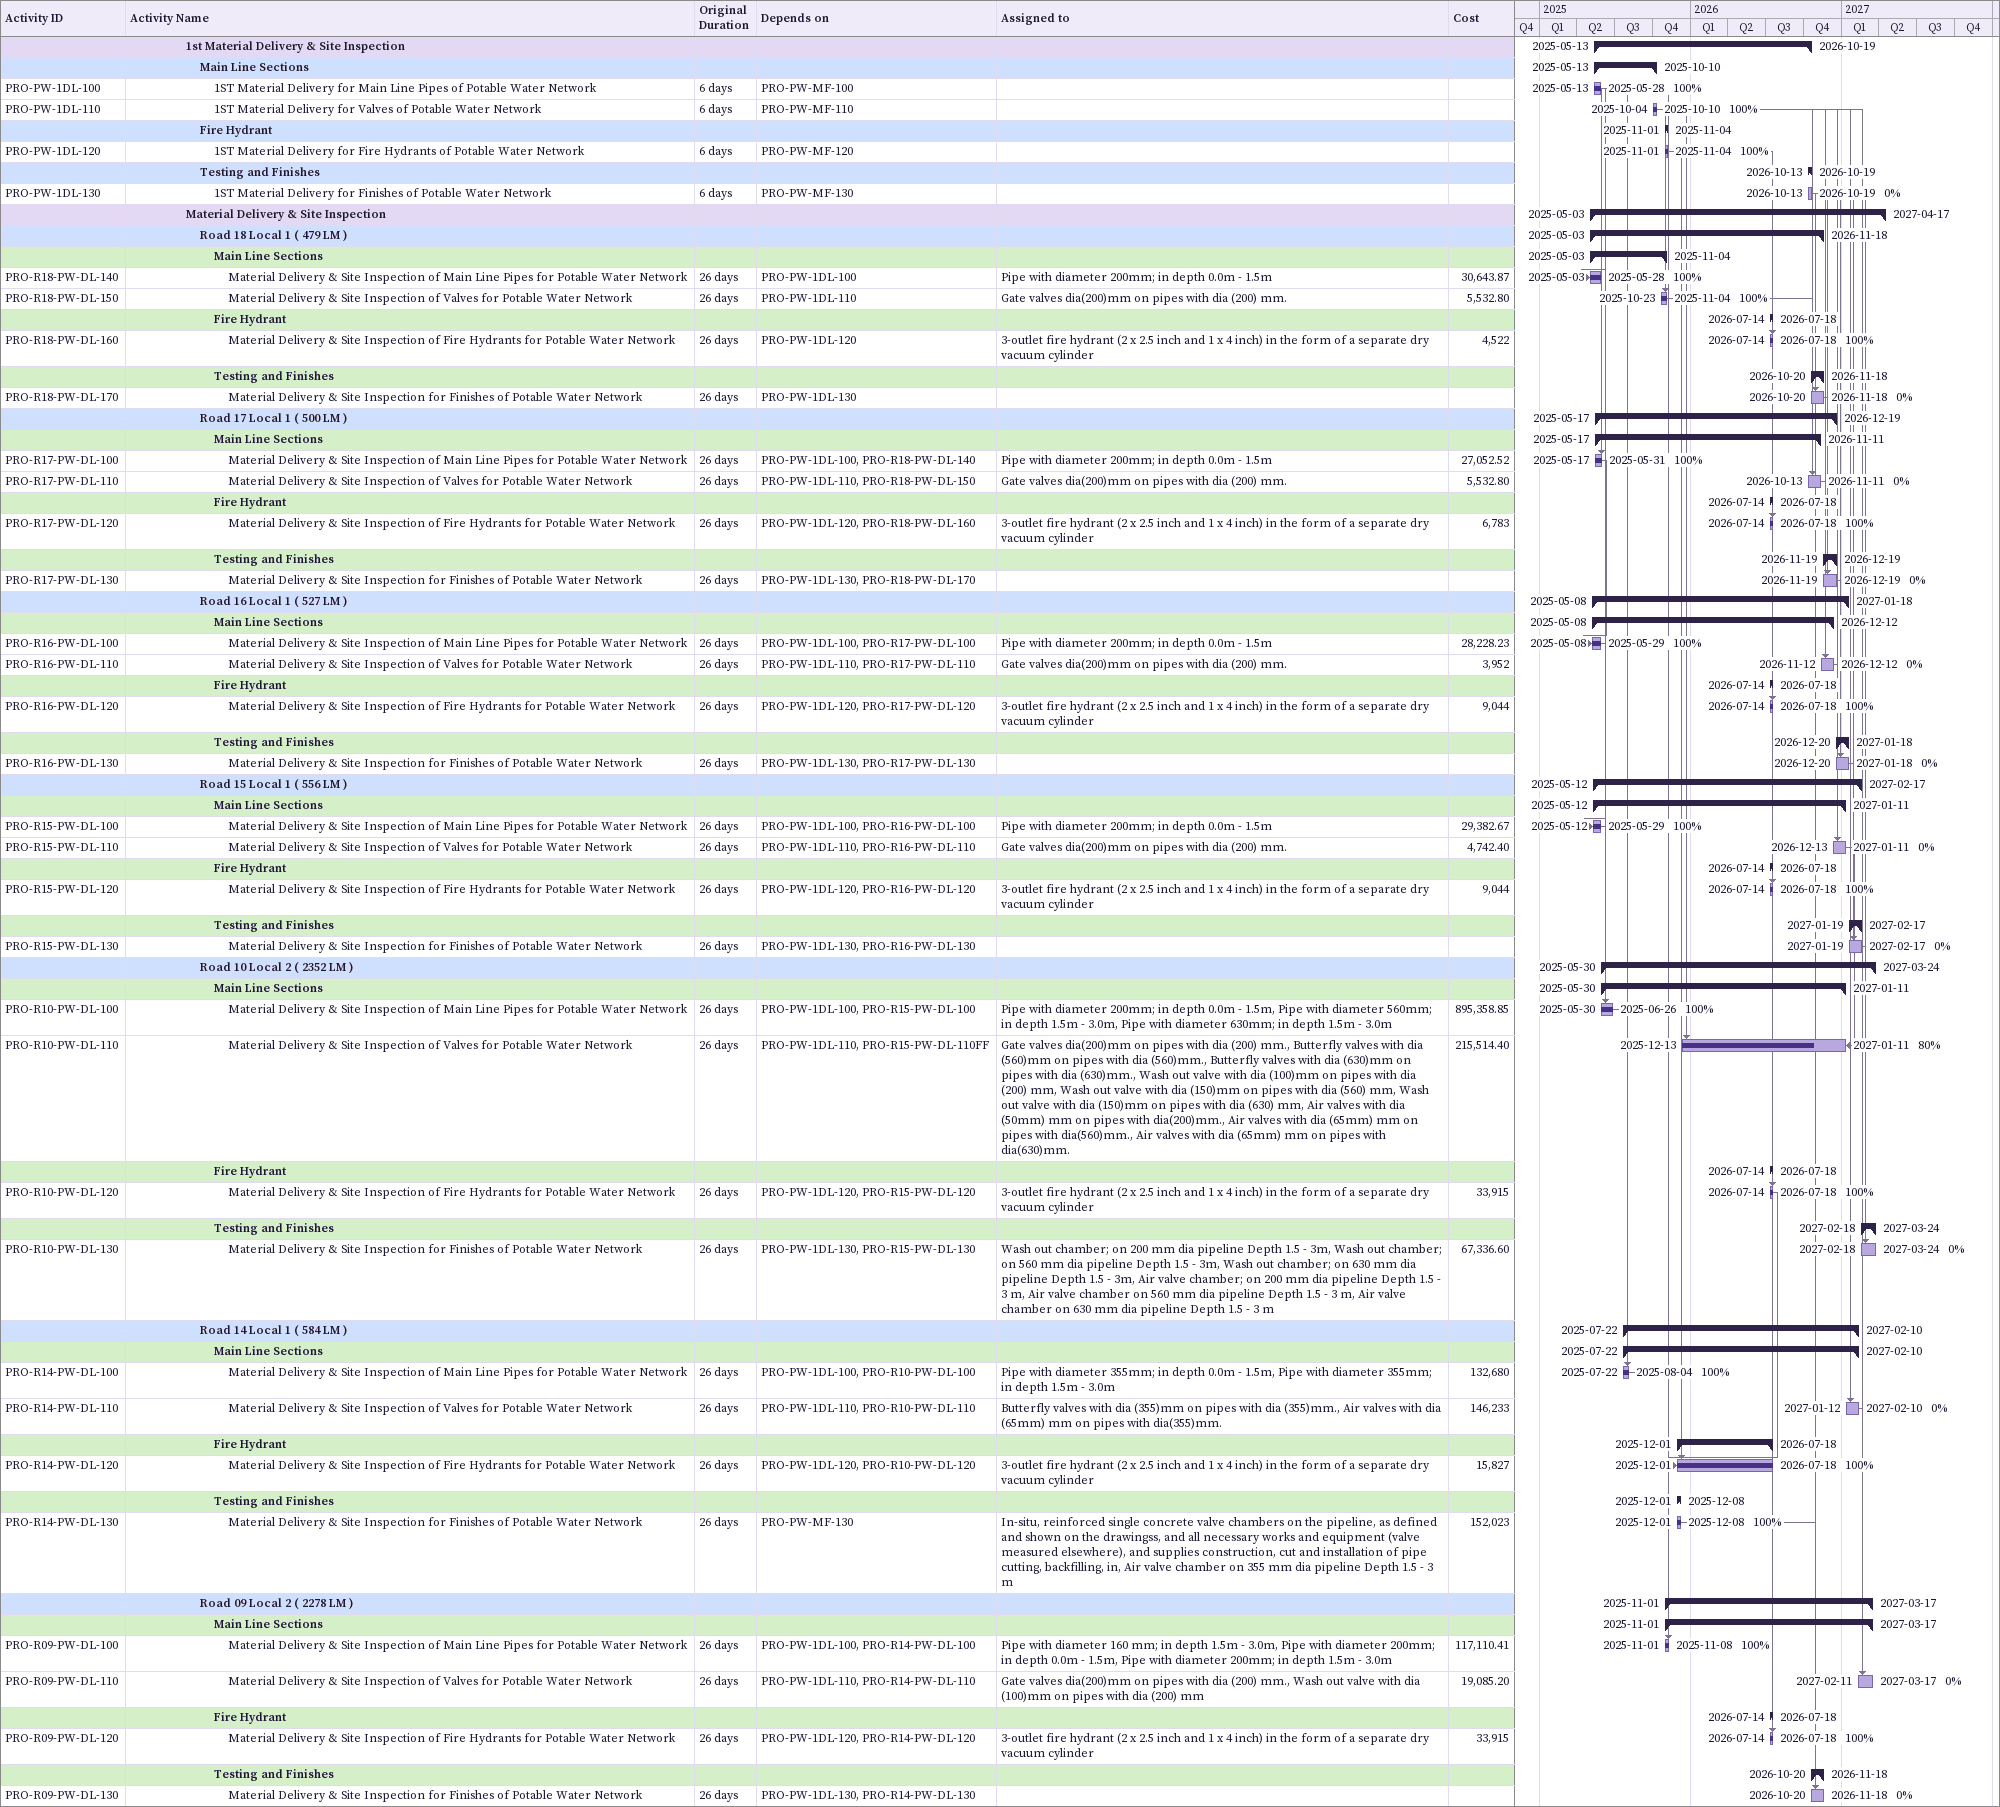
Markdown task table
| ID | Level | Task | Original duration | Start | Finish | Predecessors | Resources | % complete | Cost |
|---|---|---|---|---|---|---|---|---|---|
|  | 5 | **1st Material Delivery & Site Inspection** |  | 2025-05-13 | 2026-10-19 |  |  |  |  |
|  | 6 | **Main Line Sections** |  | 2025-05-13 | 2025-10-10 |  |  |  |  |
| PRO-PW-1DL-100 | 7 | 1ST Material Delivery for Main Line Pipes of Potable Water Network | 6d | 2025-05-13 | 2025-05-28 | PRO-PW-MF-100 |  | 100 |  |
| PRO-PW-1DL-110 | 7 | 1ST Material Delivery for Valves of Potable Water Network | 6d | 2025-10-04 | 2025-10-10 | PRO-PW-MF-110 |  | 100 |  |
|  | 6 | **Fire Hydrant** |  | 2025-11-01 | 2025-11-04 |  |  |  |  |
| PRO-PW-1DL-120 | 7 | 1ST Material Delivery for Fire Hydrants of Potable Water Network | 6d | 2025-11-01 | 2025-11-04 | PRO-PW-MF-120 |  | 100 |  |
|  | 6 | **Testing and Finishes** |  | 2026-10-13 | 2026-10-19 |  |  |  |  |
| PRO-PW-1DL-130 | 7 | 1ST Material Delivery for Finishes of Potable Water Network | 6d | 2026-10-13 | 2026-10-19 | PRO-PW-MF-130 |  | 0 |  |
|  | 5 | **Material Delivery & Site Inspection** |  | 2025-05-03 | 2027-04-17 |  |  |  |  |
|  | 6 | **Road 18 Local 1 ( 479 LM )** |  | 2025-05-03 | 2026-11-18 |  |  |  |  |
|  | 7 | **Main Line Sections** |  | 2025-05-03 | 2025-11-04 |  |  |  |  |
| PRO-R18-PW-DL-140 | 8 | Material Delivery & Site Inspection of Main Line Pipes for Potable Water Network | 26d | 2025-05-03 | 2025-05-28 | PRO-PW-1DL-100 | Pipe with diameter 200mm; in depth 0.0m - 1.5m | 100 | 30643.87 |
| PRO-R18-PW-DL-150 | 8 | Material Delivery & Site Inspection of Valves for Potable Water Network | 26d | 2025-10-23 | 2025-11-04 | PRO-PW-1DL-110 | Gate valves dia(200)mm on pipes with dia (200) mm. | 100 | 5532.80 |
|  | 7 | **Fire Hydrant** |  | 2026-07-14 | 2026-07-18 |  |  |  |  |
| PRO-R18-PW-DL-160 | 8 | Material Delivery & Site Inspection of Fire Hydrants for Potable Water Network | 26d | 2026-07-14 | 2026-07-18 | PRO-PW-1DL-120 | 3-outlet fire hydrant (2 x 2.5 inch and 1 x 4 inch) in the form of a separate dry vacuum cylinder | 100 | 4522 |
|  | 7 | **Testing and Finishes** |  | 2026-10-20 | 2026-11-18 |  |  |  |  |
| PRO-R18-PW-DL-170 | 8 | Material Delivery & Site Inspection for Finishes of Potable Water Network | 26d | 2026-10-20 | 2026-11-18 | PRO-PW-1DL-130 |  | 0 |  |
|  | 6 | **Road 17 Local 1 ( 500 LM )** |  | 2025-05-17 | 2026-12-19 |  |  |  |  |
|  | 7 | **Main Line Sections** |  | 2025-05-17 | 2026-11-11 |  |  |  |  |
| PRO-R17-PW-DL-100 | 8 | Material Delivery & Site Inspection of Main Line Pipes for Potable Water Network | 26d | 2025-05-17 | 2025-05-31 | PRO-PW-1DL-100, PRO-R18-PW-DL-140 | Pipe with diameter 200mm; in depth 0.0m - 1.5m | 100 | 27052.52 |
| PRO-R17-PW-DL-110 | 8 | Material Delivery & Site Inspection of Valves for Potable Water Network | 26d | 2026-10-13 | 2026-11-11 | PRO-PW-1DL-110, PRO-R18-PW-DL-150 | Gate valves dia(200)mm on pipes with dia (200) mm. | 0 | 5532.80 |
|  | 7 | **Fire Hydrant** |  | 2026-07-14 | 2026-07-18 |  |  |  |  |
| PRO-R17-PW-DL-120 | 8 | Material Delivery & Site Inspection of Fire Hydrants for Potable Water Network | 26d | 2026-07-14 | 2026-07-18 | PRO-PW-1DL-120, PRO-R18-PW-DL-160 | 3-outlet fire hydrant (2 x 2.5 inch and 1 x 4 inch) in the form of a separate dry vacuum cylinder | 100 | 6783 |
|  | 7 | **Testing and Finishes** |  | 2026-11-19 | 2026-12-19 |  |  |  |  |
| PRO-R17-PW-DL-130 | 8 | Material Delivery & Site Inspection for Finishes of Potable Water Network | 26d | 2026-11-19 | 2026-12-19 | PRO-PW-1DL-130, PRO-R18-PW-DL-170 |  | 0 |  |
|  | 6 | **Road 16 Local 1 ( 527 LM )** |  | 2025-05-08 | 2027-01-18 |  |  |  |  |
|  | 7 | **Main Line Sections** |  | 2025-05-08 | 2026-12-12 |  |  |  |  |
| PRO-R16-PW-DL-100 | 8 | Material Delivery & Site Inspection of Main Line Pipes for Potable Water Network | 26d | 2025-05-08 | 2025-05-29 | PRO-PW-1DL-100, PRO-R17-PW-DL-100 | Pipe with diameter 200mm; in depth 0.0m - 1.5m | 100 | 28228.23 |
| PRO-R16-PW-DL-110 | 8 | Material Delivery & Site Inspection of Valves for Potable Water Network | 26d | 2026-11-12 | 2026-12-12 | PRO-PW-1DL-110, PRO-R17-PW-DL-110 | Gate valves dia(200)mm on pipes with dia (200) mm. | 0 | 3952 |
|  | 7 | **Fire Hydrant** |  | 2026-07-14 | 2026-07-18 |  |  |  |  |
| PRO-R16-PW-DL-120 | 8 | Material Delivery & Site Inspection of Fire Hydrants for Potable Water Network | 26d | 2026-07-14 | 2026-07-18 | PRO-PW-1DL-120, PRO-R17-PW-DL-120 | 3-outlet fire hydrant (2 x 2.5 inch and 1 x 4 inch) in the form of a separate dry vacuum cylinder | 100 | 9044 |
|  | 7 | **Testing and Finishes** |  | 2026-12-20 | 2027-01-18 |  |  |  |  |
| PRO-R16-PW-DL-130 | 8 | Material Delivery & Site Inspection for Finishes of Potable Water Network | 26d | 2026-12-20 | 2027-01-18 | PRO-PW-1DL-130, PRO-R17-PW-DL-130 |  | 0 |  |
|  | 6 | **Road 15 Local 1 ( 556 LM )** |  | 2025-05-12 | 2027-02-17 |  |  |  |  |
|  | 7 | **Main Line Sections** |  | 2025-05-12 | 2027-01-11 |  |  |  |  |
| PRO-R15-PW-DL-100 | 8 | Material Delivery & Site Inspection of Main Line Pipes for Potable Water Network | 26d | 2025-05-12 | 2025-05-29 | PRO-PW-1DL-100, PRO-R16-PW-DL-100 | Pipe with diameter 200mm; in depth 0.0m - 1.5m | 100 | 29382.67 |
| PRO-R15-PW-DL-110 | 8 | Material Delivery & Site Inspection of Valves for Potable Water Network | 26d | 2026-12-13 | 2027-01-11 | PRO-PW-1DL-110, PRO-R16-PW-DL-110 | Gate valves dia(200)mm on pipes with dia (200) mm. | 0 | 4742.40 |
|  | 7 | **Fire Hydrant** |  | 2026-07-14 | 2026-07-18 |  |  |  |  |
| PRO-R15-PW-DL-120 | 8 | Material Delivery & Site Inspection of Fire Hydrants for Potable Water Network | 26d | 2026-07-14 | 2026-07-18 | PRO-PW-1DL-120, PRO-R16-PW-DL-120 | 3-outlet fire hydrant (2 x 2.5 inch and 1 x 4 inch) in the form of a separate dry vacuum cylinder | 100 | 9044 |
|  | 7 | **Testing and Finishes** |  | 2027-01-19 | 2027-02-17 |  |  |  |  |
| PRO-R15-PW-DL-130 | 8 | Material Delivery & Site Inspection for Finishes of Potable Water Network | 26d | 2027-01-19 | 2027-02-17 | PRO-PW-1DL-130, PRO-R16-PW-DL-130 |  | 0 |  |
|  | 6 | **Road 10 Local 2 ( 2352 LM )** |  | 2025-05-30 | 2027-03-24 |  |  |  |  |
|  | 7 | **Main Line Sections** |  | 2025-05-30 | 2027-01-11 |  |  |  |  |
| PRO-R10-PW-DL-100 | 8 | Material Delivery & Site Inspection of Main Line Pipes for Potable Water Network | 26d | 2025-05-30 | 2025-06-26 | PRO-PW-1DL-100, PRO-R15-PW-DL-100 | Pipe with diameter 200mm; in depth 0.0m - 1.5m, Pipe with diameter 560mm; in depth 1.5m - 3.0m, Pipe with diameter 630mm; in depth 1.5m - 3.0m | 100 | 895358.85 |
| PRO-R10-PW-DL-110 | 8 | Material Delivery & Site Inspection of Valves for Potable Water Network | 26d | 2025-12-13 | 2027-01-11 | PRO-PW-1DL-110, PRO-R15-PW-DL-110FF | Gate valves dia(200)mm on pipes with dia (200) mm., Butterfly valves with dia (560)mm on pipes with dia (560)mm., Butterfly valves with dia (630)mm on pipes with dia (630)mm., Wash out valve with dia (100)mm on pipes with dia (200) mm, Wash out valve with dia (150)mm on pipes with dia (560) mm, Wash out valve with dia (150)mm on pipes with dia (630) mm, Air valves with dia (50mm) mm on pipes with dia(200)mm., Air valves with dia (65mm) mm on pipes with dia(560)mm., Air valves with dia (65mm) mm on pipes with dia(630)mm. | 80 | 215514.40 |
|  | 7 | **Fire Hydrant** |  | 2026-07-14 | 2026-07-18 |  |  |  |  |
| PRO-R10-PW-DL-120 | 8 | Material Delivery & Site Inspection of Fire Hydrants for Potable Water Network | 26d | 2026-07-14 | 2026-07-18 | PRO-PW-1DL-120, PRO-R15-PW-DL-120 | 3-outlet fire hydrant (2 x 2.5 inch and 1 x 4 inch) in the form of a separate dry vacuum cylinder | 100 | 33915 |
|  | 7 | **Testing and Finishes** |  | 2027-02-18 | 2027-03-24 |  |  |  |  |
| PRO-R10-PW-DL-130 | 8 | Material Delivery & Site Inspection for Finishes of Potable Water Network | 26d | 2027-02-18 | 2027-03-24 | PRO-PW-1DL-130, PRO-R15-PW-DL-130 | Wash out chamber; on 200 mm dia pipeline Depth 1.5 - 3m, Wash out chamber; on 560 mm dia pipeline Depth 1.5 - 3m, Wash out chamber; on 630 mm dia pipeline Depth 1.5 - 3m, Air valve chamber; on 200 mm dia pipeline Depth 1.5 - 3 m, Air valve chamber on 560 mm dia pipeline Depth 1.5 - 3 m, Air valve chamber on 630 mm dia pipeline Depth 1.5 - 3 m | 0 | 67336.60 |
|  | 6 | **Road 14 Local 1 ( 584 LM )** |  | 2025-07-22 | 2027-02-10 |  |  |  |  |
|  | 7 | **Main Line Sections** |  | 2025-07-22 | 2027-02-10 |  |  |  |  |
| PRO-R14-PW-DL-100 | 8 | Material Delivery & Site Inspection of Main Line Pipes for Potable Water Network | 26d | 2025-07-22 | 2025-08-04 | PRO-PW-1DL-100, PRO-R10-PW-DL-100 | Pipe with diameter 355mm; in depth 0.0m - 1.5m, Pipe with diameter 355mm; in depth 1.5m - 3.0m | 100 | 132680 |
| PRO-R14-PW-DL-110 | 8 | Material Delivery & Site Inspection of Valves for Potable Water Network | 26d | 2027-01-12 | 2027-02-10 | PRO-PW-1DL-110, PRO-R10-PW-DL-110 | Butterfly valves with dia (355)mm on pipes with dia (355)mm., Air valves with dia (65mm) mm on pipes with dia(355)mm. | 0 | 146233 |
|  | 7 | **Fire Hydrant** |  | 2025-12-01 | 2026-07-18 |  |  |  |  |
| PRO-R14-PW-DL-120 | 8 | Material Delivery & Site Inspection of Fire Hydrants for Potable Water Network | 26d | 2025-12-01 | 2026-07-18 | PRO-PW-1DL-120, PRO-R10-PW-DL-120 | 3-outlet fire hydrant (2 x 2.5 inch and 1 x 4 inch) in the form of a separate dry vacuum cylinder | 100 | 15827 |
|  | 7 | **Testing and Finishes** |  | 2025-12-01 | 2025-12-08 |  |  |  |  |
| PRO-R14-PW-DL-130 | 8 | Material Delivery & Site Inspection for Finishes of Potable Water Network | 26d | 2025-12-01 | 2025-12-08 | PRO-PW-MF-130 | In-situ, reinforced single concrete valve chambers on the pipeline, as defined and shown on the drawingss, and all necessary works and equipment (valve measured elsewhere), and supplies construction, cut and installation of pipe cutting, backfilling, in, Air valve chamber on 355 mm dia pipeline Depth 1.5 - 3 m | 100 | 152023 |
|  | 6 | **Road 09 Local 2 ( 2278 LM )** |  | 2025-11-01 | 2027-03-17 |  |  |  |  |
|  | 7 | **Main Line Sections** |  | 2025-11-01 | 2027-03-17 |  |  |  |  |
| PRO-R09-PW-DL-100 | 8 | Material Delivery & Site Inspection of Main Line Pipes for Potable Water Network | 26d | 2025-11-01 | 2025-11-08 | PRO-PW-1DL-100, PRO-R14-PW-DL-100 | Pipe with diameter 160 mm; in depth 1.5m - 3.0m, Pipe with diameter 200mm; in depth 0.0m - 1.5m, Pipe with diameter 200mm; in depth 1.5m - 3.0m | 100 | 117110.41 |
| PRO-R09-PW-DL-110 | 8 | Material Delivery & Site Inspection of Valves for Potable Water Network | 26d | 2027-02-11 | 2027-03-17 | PRO-PW-1DL-110, PRO-R14-PW-DL-110 | Gate valves dia(200)mm on pipes with dia (200) mm., Wash out valve with dia (100)mm on pipes with dia (200) mm | 0 | 19085.20 |
|  | 7 | **Fire Hydrant** |  | 2026-07-14 | 2026-07-18 |  |  |  |  |
| PRO-R09-PW-DL-120 | 8 | Material Delivery & Site Inspection of Fire Hydrants for Potable Water Network | 26d | 2026-07-14 | 2026-07-18 | PRO-PW-1DL-120, PRO-R14-PW-DL-120 | 3-outlet fire hydrant (2 x 2.5 inch and 1 x 4 inch) in the form of a separate dry vacuum cylinder | 100 | 33915 |
|  | 7 | **Testing and Finishes** |  | 2026-10-20 | 2026-11-18 |  |  |  |  |
| PRO-R09-PW-DL-130 | 8 | Material Delivery & Site Inspection for Finishes of Potable Water Network | 26d | 2026-10-20 | 2026-11-18 | PRO-PW-1DL-130, PRO-R14-PW-DL-130 |  | 0 |  |
